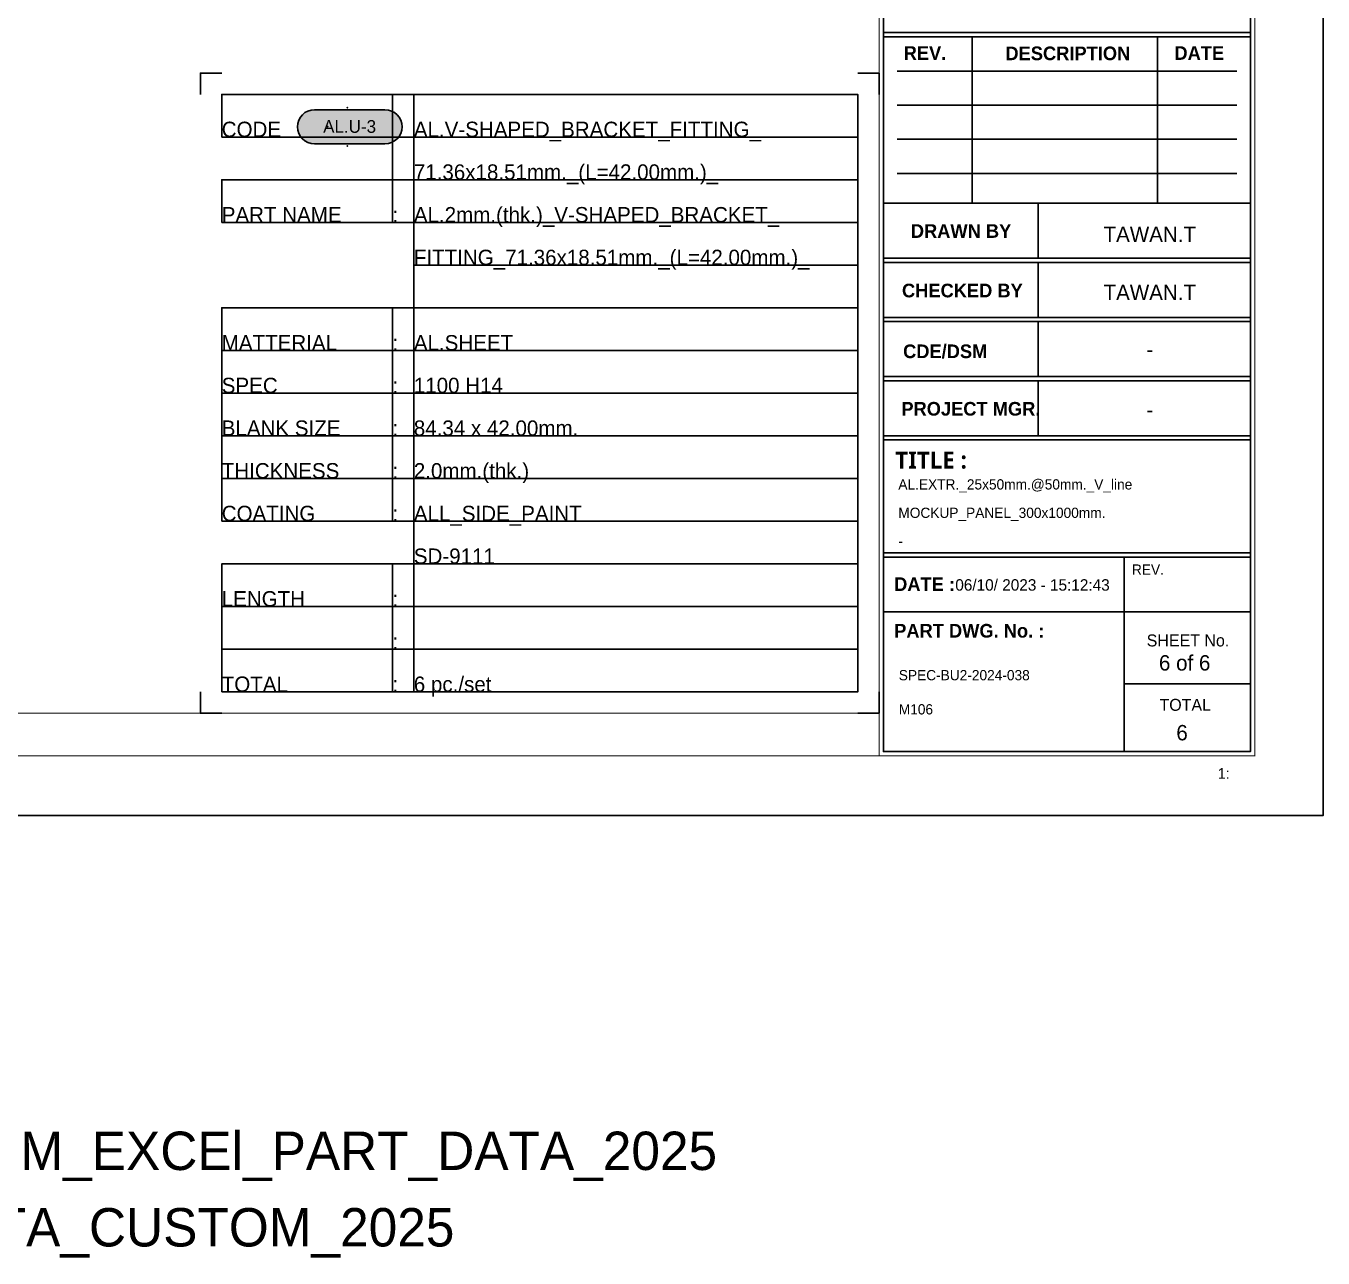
# Model space of a CAD drawing. Header units: millimetres. Extents: x -244126 to 368105, y -173968 to 259060.
# Drawn here: x 22393 to 22696.8, y 56293.1 to 56581.8 of the extents above; entities that cross this region are included whole.
import ezdxf
from ezdxf.enums import TextEntityAlignment as Align

# ---------------------------------------------------------------- set-up
doc = ezdxf.new("R2010")
doc.units = ezdxf.units.MM
doc.header["$MEASUREMENT"] = 0
for name, pattern in [('005_GG_TA_LINE', [13.75, 5, -1.25, 1.25, -1.25, 5]), ('BORDER2', [22.225, 6.35, -3.175, 6.35, -3.175, 0, -3.175]), ('TA_GL_000.00010', [0.000275, 0.0001, -2.5e-05, 2.5e-05, -2.5e-05, 0.0001])]:
    doc.linetypes.add(name, pattern=pattern)
for name, color, linetype in [('000 - H A T C H', 8, 'Continuous'), ('000 - L I N E 0.1', 1, 'Continuous'), ('000 - SYMBOL CON', 1, 'Continuous'), ('000 - T E X T', 4, 'Continuous'), ('000 - TITLEBLOCK', 4, 'Continuous'), ('A04_TUBE SERIES', 7, 'Continuous'), ('T E X T', 4, 'Continuous')]:
    doc.layers.add(name, color=color, linetype=linetype)
doc.styles.add('Cetury Gothic', font='GOTHIC.TTF')
doc.styles.add('MtXpl_BrowalliaUPC', font='BrowalliaUPC.ttf')
doc.styles.add('MtXpl_Century_Gothic', font='GOTHICB.TTF')
doc.styles.add('MtXpl_Malgun_Gothic', font='malgunbd.ttf')
doc.styles.add('TA', font='Cordia New.ttf', dxfattribs={"height": 4.5})

# ---------------------------------------------------------------- blocks, each defined once
blk = doc.blocks.new('LV_DATA_FROM_EXCEl_PART_DATA_2025')
at = {"color": 3, "char_height": 1.8, "attachment_point": 1, "style": 'TA'}
for s, insert, width in [('c:z666A_generate_part_name_LV_DATA_FROM_EXCEl_PART_DATA_2025', (4.246, 12.567), 88.69128), ('c:z666B_generate_part_name_001-PART_DATA_CUSTOM_2025', (4.246, 8.984), 76.37135)]:
    blk.add_mtext(s, dxfattribs=dict(at, insert=insert, width=width))
at = {"color": 0, "style": 'TA'}
for tag, p in [('NUM.PART_VALUE', (10, -19.5)), ('NO.CODE', (30, -19.5)), ('MATT_VALUE', (50, -19.5)), ('MATT_THK_VALUE', (70, -19.5)), ('MATT_SUBFIX_1_VALUE', (90, -19.5)), ('MATT_SUBFIX_2_VALUE', (110, -19.5)), ('PART-W1_VALUE', (10, -57.5)), ('PART-H1_VALUE', (30, -57.5)), ('PART-W2_VALUE', (50, -57.5)), ('PART-W3_VALUE', (70, -57.5)), ('PART-W4_VALUE', (90, -57.5)), ('PART-LEN_VALUE', (110, -57.5))]:
    blk.add_attdef(tag, text='', height=1.8, dxfattribs=at).set_placement(p, align=Align.MIDDLE_CENTER)
for tag, p in [('MATTERIAL_SHPAE_VALUE_1', (23, -27.5)), ('MATTERIAL_SHPAE_VALUE_2', (23, -32.5)), ('CODE_VALUE_1', (23, -65.5)), ('PART_NAME_VALUE_1', (98, -65.5)), ('CODE_VALUE_2', (23, -70.5)), ('PART_NAME_VALUE_2', (98, -70.5)), ('PART_NAME_VALUE_3', (98, -75.5)), ('BLK_NAME_VAL_VALUE', (23, -108.5))]:
    blk.add_attdef(tag, text='', height=1.8, dxfattribs=at).set_placement(p, align=Align.MIDDLE_LEFT)
at = {"style": 'TA'}
for tag, p in [('MATTERIAL_VALUE_1', (10, -100.5)), ('SPEC_VALUE', (30, -100.5)), ('THICKNESS_VALUE', (50, -100.5)), ('BLANK_SIZE_VALUE', (80, -100.5)), ('COATING_VALUE_1', (110, -100.5)), ('COATING_VALUE_2', (130, -100.5)), ('LENGTH_VALUE', (150, -100.5)), ('LENGTH_VALUE_2', (170, -100.5)), ('TOTAL__VALUE', (190, -100.5))]:
    blk.add_attdef(tag, text='', height=1.8, dxfattribs=at).set_placement(p, align=Align.MIDDLE_CENTER)
blk = doc.blocks.new('A$Cfd196da9')
at = {"color": 0, "linetype": 'ByBlock', "const_width": 0.1}
blk.add_lwpolyline([(-143.5, -98), (96.5, -98), (96.5, 99), (-143.5, 99)], close=True, dxfattribs=at)
blk = doc.blocks.new('*U1675')
at = {"color": 8, "linetype": 'Continuous'}
for p, q in [((494.21, 183.47), (573.79, 183.47)), ((494.21, 166.47), (573.79, 166.47)), ((494.21, 158.47), (573.79, 158.47)), ((494.21, 150.47), (573.79, 150.47))]:
    blk.add_line(p, q, dxfattribs=at)
at = {"color": 3, "linetype": 'Continuous'}
for p, q in [((511.81, 182.47), (511.81, 143.47)), ((555.19, 182.47), (555.19, 143.47)), ((494.21, 174.47), (573.79, 174.47)), ((527.24, 143.47), (527.24, 130.61)), ((527.24, 129.61), (527.24, 116.75)), ((527.24, 115.75), (527.24, 102.89)), ((527.24, 101.89), (527.24, 89.03)), ((547.4, 60.57), (547.4, 47.72)), ((547.4, 47.72), (547.4, 15)), ((547.4, 30.86), (577, 30.86))]:
    blk.add_line(p, q, dxfattribs=at)
for points in [[(577, 182.47), (577, 183.47), (491, 183.47), (491, 182.47)], [(577, 130.61), (577, 143.47), (491, 143.47), (491, 130.61)], [(577, 116.75), (577, 129.61), (491, 129.61), (491, 116.75)], [(577, 102.89), (577, 115.75), (491, 115.75), (491, 102.89)], [(577, 89.03), (577, 101.89), (491, 101.89), (491, 89.03)], [(577, 88.03), (577, 61.57), (491, 61.57), (491, 88.03)], [(577, 47.72), (577, 60.57), (491, 60.57), (491, 47.72)], [(577, 47.72), (577, 15), (491, 15), (491, 47.72)]]:
    blk.add_lwpolyline(points, close=True, dxfattribs=at)
at = {"layer": '000 - L I N E 0.1', "color": 21, "linetype": 'Continuous'}
blk.add_lwpolyline([(594, 14.24), (594, 0), (579.76, 0)], dxfattribs=at)
at = {"layer": '000 - T E X T', "color": 3, "const_width": 0.2}
blk.add_lwpolyline([(578, 14), (490, 14), (490, 408), (578, 408)], close=True, dxfattribs=at)
at = {"layer": '000 - T E X T', "color": 3}
blk.add_lwpolyline([(577, 15), (491, 15), (491, 407), (577, 407)], close=True, dxfattribs=at)
at = {"layer": '000 - T E X T', "color": 3, "const_width": 0.2}
blk.add_lwpolyline([(10, 24), (490, 24)], dxfattribs=at)
at = {"layer": '000 - TITLEBLOCK', "color": 250}
blk.add_lwpolyline([(0, 0), (594, 0), (594, 420), (0, 420)], close=True, dxfattribs=at)
at = {"layer": '000 - T E X T', "color": 3, "xscale": 2, "yscale": 2, "zscale": 2}
blk.add_blockref('A$Cfd196da9', (297, 210), dxfattribs=at)
at = {"color": 4, "style": 'Cetury Gothic'}
blk.add_text(' 1:', height=2.502, dxfattribs=at).set_placement((568.4, 8.64))
at = {"color": 4, "style": 'TA'}
blk.add_attdef('PAPER_SIZE', text='', height=2.5, dxfattribs=at).set_placement((568.6, 9.97), align=Align.MIDDLE_RIGHT)
blk.add_attdef('SCALE_SIZE', text='', height=2.5, dxfattribs=at).set_placement((573.51, 10.03), align=Align.MIDDLE_LEFT)
at = {"layer": '000 - T E X T', "linetype": '005_GG_TA_LINE', "insert": (506.85, 55.4), "char_height": 2.6877, "attachment_point": 1, "style": 'Cetury Gothic'}
blk.add_mtext(' 06/10/ 2023 - 15:12:43 ', dxfattribs=at)
at = {"layer": '000 - T E X T', "color": 250, "style": 'TA'}
for tag, height, p in [('SUPERLINK', 2, (17.26, 415.77)), ('NAMEFILE', 2, (17.26, 411.76)), ('SC', 40, (3.36, 375.21))]:
    blk.add_attdef(tag, text='', height=height, dxfattribs=at).set_placement(p, align=Align.MIDDLE_LEFT)
at = {"layer": '000 - T E X T', "color": 4, "style": 'TA'}
for tag, height, p in [('NAME_JOB_1', 2, (523.67, 338.25)), ('NAME_JOB_2', 2, (523.67, 333.89)), ('NAME_PROJECT_1', 3, (493.81, 318.97)), ('NAME_PROJECT_2', 3, (493.81, 311.57)), ('NAME_PROJECT_3', 3, (493.81, 304.17)), ('CODE_VALUE_1', 1.9, (521.15, 289.12)), ('CODE_VALUE_2', 1.9, (521.15, 283.12)), ('PART_NAME_VALUE_1', 1.9, (521.15, 275.87)), ('PART_NAME_VALUE_2', 1.9, (521.15, 269.87)), ('PART_NAME_VALUE_3', 1.9, (521.15, 263.87)), ('MATTERIAL_VALUE_1', 3.6, (521.96, 256.9)), ('SPEC_VALUE', 3.6, (521.96, 248.68)), ('THICKNESS_VALUE', 3.6, (521.96, 240.53)), ('COATING_VALUE_1', 3.6, (521.96, 232.5)), ('COATING_VALUE_2', 3.6, (521.96, 224.47)), ('NAME_TITLE_1', 2.4, (494.51, 77.62)), ('NAME_TITLE_2', 2.4, (494.51, 70.96)), ('NAME_TITLE_3', 2.4, (494.51, 64.3)), ('DRAWING_NO1', 2.4, (494.61, 32.92)), ('DRAWING_NO2', 2.4, (494.61, 24.91))]:
    blk.add_attdef(tag, text='', height=height, dxfattribs=at).set_placement(p, align=Align.MIDDLE_LEFT)
for tag, p in [('NAME_DAFT', (553.41, 136.22)), ('NAME_CHECKED', (553.41, 122.6)), ('NAME_DESIGNER', (553.41, 109.21)), ('NAME_DESIGN_MGR', (553.41, 95.12))]:
    blk.add_attdef(tag, text='', height=3.6, dxfattribs=at).set_placement(p, align=Align.MIDDLE_CENTER)
for tag, p, height in [('REV', (553.53, 50.25), 3.75), ('NAME_REMARK', (55.29, 17.3), 4)]:
    blk.add_attdef(tag, p, '', height=height, dxfattribs=at)
at = {"layer": '000 - T E X T', "color": 4, "style": 'Cetury Gothic'}
for tag, p in [('SHEET_NO.', (561.58, 34)), ('TOTAL_SHEET_NO.', (560.97, 17.64))]:
    blk.add_attdef(tag, text='', height=3.6, dxfattribs=at).set_placement(p, align=Align.CENTER)
at = {"layer": 'T E X T', "color": 4, "linetype": '005_GG_TA_LINE'}
for s, height, style, p in [('REV.', 3.2, 'MtXpl_Century_Gothic', (495.75, 177.09)), ('DESCRIPTION', 3.2, 'MtXpl_Century_Gothic', (519.59, 177.01)), ('DATE', 3.2, 'MtXpl_Century_Gothic', (559.18, 177.09)), ('DRAWN BY', 3.2, 'MtXpl_Century_Gothic', (497.43, 135.38)), ('CHECKED BY', 3.2, 'MtXpl_Century_Gothic', (495.36, 121.44)), ('CDE/DSM', 3.2, 'MtXpl_Century_Gothic', (495.62, 107.2)), ('PROJECT MGR.', 3.2, 'MtXpl_Century_Gothic', (495.21, 93.73)), ('TITLE :', 4, 'MtXpl_Malgun_Gothic', (493.8, 81.32)), ('REV.', 2.4, 'Cetury Gothic', (549.23, 56.46)), ('DATE :', 3.2, 'MtXpl_Century_Gothic', (493.52, 52.64)), ('PART DWG. No. :', 3.2, 'MtXpl_Century_Gothic', (493.53, 41.72)), ('SHEET No.', 2.8, 'Cetury Gothic', (552.68, 39.65)), ('TOTAL', 2.8, 'Cetury Gothic', (555.68, 24.56))]:
    blk.add_text(s, height=height, dxfattribs=dict(at, style=style)).set_placement(p)
blk = doc.blocks.new('A$C829836ee')
for p in [(0, 3), (0, -3)]:
    blk.add_point(p)
blk = doc.blocks.new('*U5046')
at = {"layer": '000 - H A T C H'}
h = blk.add_hatch(color=250, dxfattribs=at)
h.dxf.hatch_style = 1
edge = h.paths.add_edge_path()
edge.add_arc((10.87, -3.8), 2, 90, 270, ccw=False)
edge.add_line((10.87, -1.8), (19.12, -1.8))
edge.add_arc((19.12, -3.8), 2, -90, 90, ccw=False)
edge.add_line((19.12, -5.8), (10.87, -5.8))
at = {"layer": '000 - SYMBOL CON', "color": 2}
blk.add_lwpolyline([(10.87, -5.8, -1), (10.87, -1.8), (19.12, -1.8, -1), (19.12, -5.8)], format="xyb", close=True, dxfattribs=at)
at = {"layer": 'A04_TUBE SERIES', "color": 3}
blk.add_point((12.41, -3.8), dxfattribs=at)
at = {"layer": 'Defpoints', "color": 250}
for points in [[(0, 2.5), (-2.5, 2.5), (-2.5, 0)], [(77, 0), (77, 2.5), (74.5, 2.5)], [(-2.5, -70), (-2.5, -72.5), (0, -72.5)], [(74.5, -72.5), (77, -72.5), (77, -70)]]:
    blk.add_lwpolyline(points, dxfattribs=at)
for points in [[(0, -5), (20, -5), (20, 0), (0, 0)], [(20, 0), (22.5, 0), (22.5, -5), (20, -5)], [(22.5, -5), (74.5, -5), (74.5, 0), (22.5, 0)], [(20, -5), (22.5, -5), (22.5, -10), (20, -10)], [(22.5, -10), (74.5, -10), (74.5, -5), (22.5, -5)], [(0, -15), (20, -15), (20, -10), (0, -10)], [(20, -10), (22.5, -10), (22.5, -15), (20, -15)], [(22.5, -15), (74.5, -15), (74.5, -10), (22.5, -10)], [(22.5, -20), (74.5, -20), (74.5, -15), (22.5, -15)], [(22.5, -25), (74.5, -25), (74.5, -20), (22.5, -20)], [(0, -30), (20, -30), (20, -25), (0, -25)], [(20, -25), (22.5, -25), (22.5, -30), (20, -30)], [(22.5, -30), (74.5, -30), (74.5, -25), (22.5, -25)], [(0, -35), (20, -35), (20, -30), (0, -30)], [(20, -30), (22.5, -30), (22.5, -35), (20, -35)], [(22.5, -35), (74.5, -35), (74.5, -30), (22.5, -30)], [(0, -40), (20, -40), (20, -35), (0, -35)], [(20, -35), (22.5, -35), (22.5, -40), (20, -40)], [(22.5, -40), (74.5, -40), (74.5, -35), (22.5, -35)], [(0, -45), (20, -45), (20, -40), (0, -40)], [(20, -40), (22.5, -40), (22.5, -45), (20, -45)], [(22.5, -45), (74.5, -45), (74.5, -40), (22.5, -40)], [(0, -50), (20, -50), (20, -45), (0, -45)], [(20, -45), (22.5, -45), (22.5, -50), (20, -50)], [(22.5, -50), (74.5, -50), (74.5, -45), (22.5, -45)], [(22.5, -55), (74.5, -55), (74.5, -50), (22.5, -50)], [(0, -60), (20, -60), (20, -55), (0, -55)], [(20, -55), (22.5, -55), (22.5, -60), (20, -60)], [(22.5, -60), (74.5, -60), (74.5, -55), (22.5, -55)], [(0, -65), (20, -65), (20, -60), (0, -60)], [(20, -60), (22.5, -60), (22.5, -65), (20, -65)], [(22.5, -65), (74.5, -65), (74.5, -60), (22.5, -60)], [(0, -70), (20, -70), (20, -65), (0, -65)], [(20, -65), (22.5, -65), (22.5, -70), (20, -70)], [(22.5, -70), (74.5, -70), (74.5, -65), (22.5, -65)]]:
    blk.add_lwpolyline(points, close=True, dxfattribs=at)
at = {"xscale": 0.7454636594928784, "yscale": 0.7454636594928784, "zscale": 0.7454636594928784}
blk.add_blockref('A$C829836ee', (14.71, -3.8), dxfattribs=at)
at = {"layer": '000 - T E X T', "linetype": 'BORDER2', "style": 'TA'}
for s, p in [('CODE', (0, -5)), ('PART NAME', (0, -15)), (':', (20, -15)), ('MATTERIAL', (0, -30)), (':', (20, -30)), ('SPEC', (0, -35)), (':', (20, -35)), ('BLANK SIZE', (0, -40)), (':', (20, -40)), ('THICKNESS', (0, -45)), (':', (20, -45)), ('COATING', (0, -50)), (':', (20, -50)), ('LENGTH', (0, -60)), (':', (20, -60)), (':', (20, -65)), ('TOTAL', (0, -70)), (':', (20, -70))]:
    blk.add_text(s, height=1.8, dxfattribs=at).set_placement(p)
at = {"layer": '000 - T E X T', "style": 'TA', "flags": 1}
blk.add_attdef('BLK_NAME', (1.99, 0.93), '', height=1.8, dxfattribs=at)
at = {"layer": '000 - T E X T', "style": 'MtXpl_BrowalliaUPC'}
blk.add_attdef('NO.CODE', text='', height=1.49, dxfattribs=at).set_placement((14.98, -3.76), align=Align.MIDDLE_CENTER)
at = {"layer": '000 - T E X T', "style": 'TA'}
for tag, p in [('CODE_VALUE_1', (22.5, -5)), ('CODE_VALUE_2', (22.5, -10)), ('PART_NAME_VALUE_1', (22.5, -15)), ('PART_NAME_VALUE_2', (22.5, -20)), ('PART_NAME_VALUE_3', (22.5, -25)), ('MATTERIAL_VALUE_1', (22.5, -30)), ('SPEC_VALUE', (22.5, -35)), ('BLANK_SIZE_VALUE', (22.5, -40)), ('THICKNESS_VALUE', (22.5, -45)), ('COATING_VALUE_1', (22.5, -50)), ('COATING_VALUE_2', (22.5, -55)), ('LENGTH_VALUE_1', (22.5, -60)), ('LENGTH_VALUE_2', (22.5, -65)), ('TOTAL_VALUE', (22.5, -70))]:
    blk.add_attdef(tag, p, '', height=1.8, dxfattribs=at)

msp = doc.modelspace()

# ---------------------------------------------------------------- block references
ref = msp.add_blockref('*U1675', (22102.84937, 56396.7919))
ref.add_attrib('NAME_DAFT', 'TAWAN.T', dxfattribs={"layer": '000 - T E X T', "color": 4, "height": 3.6, "style": 'TA'}).set_placement((22656.26034, 56533.00797), align=Align.MIDDLE_CENTER)
ref.add_attrib('NAME_CHECKED', 'TAWAN.T', dxfattribs={"layer": '000 - T E X T', "color": 4, "height": 3.6, "style": 'TA'}).set_placement((22656.26034, 56519.38707), align=Align.MIDDLE_CENTER)
ref.add_attrib('NAME_DESIGNER', '-', dxfattribs={"layer": '000 - T E X T', "color": 4, "height": 3.6, "style": 'TA'}).set_placement((22656.26034, 56506.00316), align=Align.MIDDLE_CENTER)
ref.add_attrib('NAME_DESIGN_MGR', '-', dxfattribs={"layer": '000 - T E X T', "color": 4, "height": 3.6, "style": 'TA'}).set_placement((22656.26034, 56491.90826), align=Align.MIDDLE_CENTER)
ref.add_attrib('NAME_TITLE_1', 'AL.EXTR._25x50mm.@50mm._V_line', dxfattribs={"layer": '000 - T E X T', "color": 4, "height": 2.4, "style": 'TA'}).set_placement((22597.35592, 56474.40924), align=Align.MIDDLE_LEFT)
ref.add_attrib('NAME_TITLE_2', 'MOCKUP_PANEL_300x1000mm.', dxfattribs={"layer": '000 - T E X T', "color": 4, "height": 2.4, "style": 'TA'}).set_placement((22597.35592, 56467.74924), align=Align.MIDDLE_LEFT)
ref.add_attrib('NAME_TITLE_3', '-', dxfattribs={"layer": '000 - T E X T', "color": 4, "height": 2.4, "style": 'TA'}).set_placement((22597.35592, 56461.08924), align=Align.MIDDLE_LEFT)
ref.add_attrib('DRAWING_NO1', 'SPEC-BU2-2024-038', dxfattribs={"layer": '000 - T E X T', "color": 4, "height": 2.4, "style": 'TA'}).set_placement((22597.46024, 56429.70728), align=Align.MIDDLE_LEFT)
ref.add_attrib('DRAWING_NO2', 'M106', dxfattribs={"layer": '000 - T E X T', "color": 4, "height": 2.4, "style": 'TA'}).set_placement((22597.46024, 56421.70639), align=Align.MIDDLE_LEFT)
ref.add_attrib('SHEET_NO.', '6 of 6', dxfattribs={"layer": '000 - T E X T', "color": 4, "height": 3.6, "style": 'Cetury Gothic'}).set_placement((22664.42831, 56430.78964), align=Align.CENTER)
ref.add_attrib('TOTAL_SHEET_NO.', '6', dxfattribs={"layer": '000 - T E X T', "color": 4, "height": 3.6, "style": 'Cetury Gothic'}).set_placement((22663.81521, 56414.43174), align=Align.CENTER)
at = {"linetype": 'TA_GL_000.00010', "xscale": 5, "yscale": 5, "zscale": 5}
msp.add_blockref('LV_DATA_FROM_EXCEl_PART_DATA_2025', (22116.23098, 56259.91977), dxfattribs=at)
at = {"layer": '000 - T E X T', "xscale": 2, "yscale": 2, "zscale": 2}
msp.add_blockref('*U5046', (22438.84937, 56565.7919), dxfattribs=at).add_auto_attribs({'NO.CODE': 'AL.U-3', 'CODE_VALUE_1': 'AL.V-SHAPED_BRACKET_FITTING_', 'CODE_VALUE_2': '71.36x18.51mm._(L=42.00mm.)_', 'PART_NAME_VALUE_1': 'AL.2mm.(thk.)_V-SHAPED_BRACKET_', 'PART_NAME_VALUE_2': 'FITTING_71.36x18.51mm._(L=42.00mm.)_', 'MATTERIAL_VALUE_1': 'AL.SHEET', 'SPEC_VALUE': '1100 H14', 'BLANK_SIZE_VALUE': '84.34 x 42.00mm.', 'THICKNESS_VALUE': '2.0mm.(thk.)', 'COATING_VALUE_1': 'ALL_SIDE_PAINT', 'COATING_VALUE_2': 'SD-9111', 'TOTAL_VALUE': '6 pc./set'})

doc.saveas('drawing.dxf')
